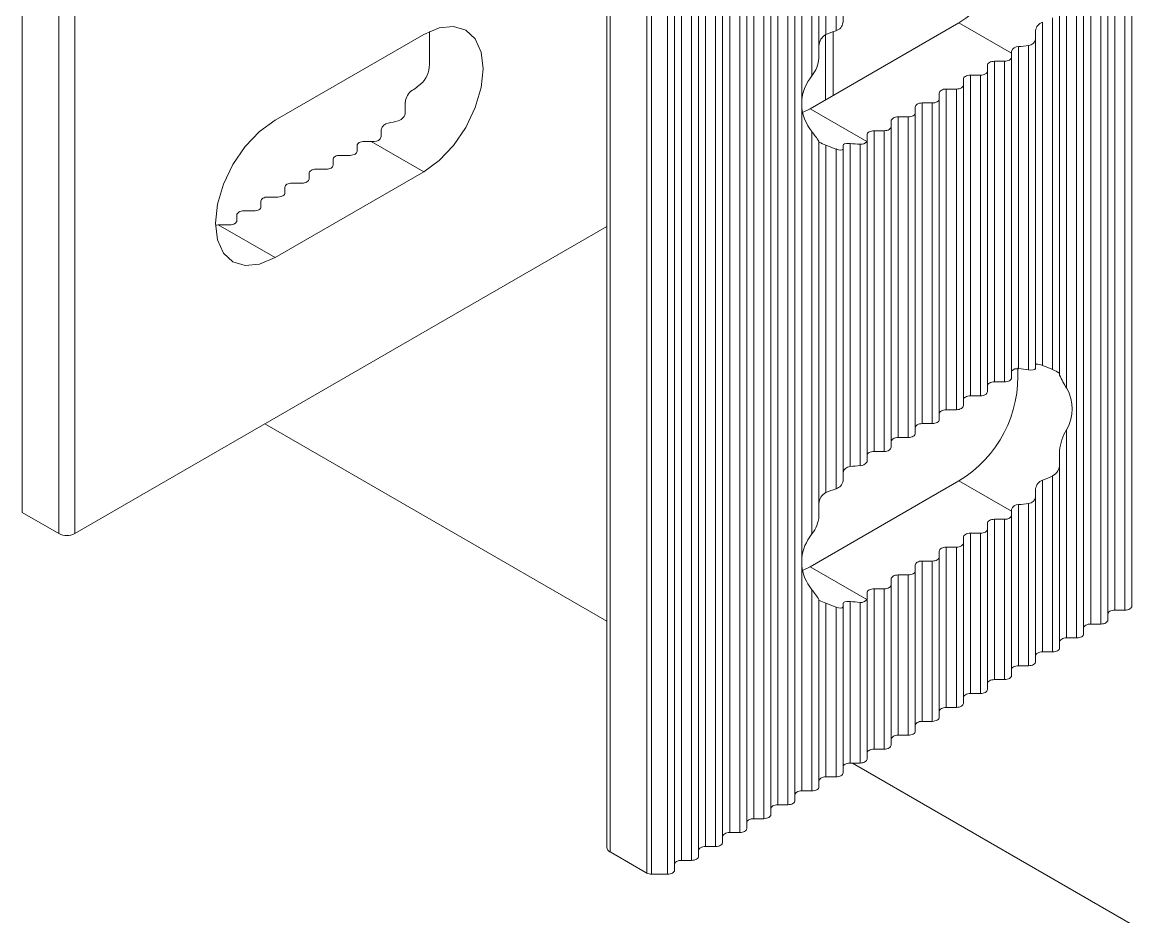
# Model space of a CAD drawing. Header units: millimetres. Extents: x 39 to 459, y 26 to 647.
# Drawn here: x 89.219 to 90.406, y 253.904 to 254.861 of the extents above; entities that cross this region are included whole.
import ezdxf

# ---------------------------------------------------------------- set-up
doc = ezdxf.new("R2010")
doc.units = ezdxf.units.MM
doc.layers.add('ANTET', color=7, linetype='Continuous')

# ---------------------------------------------------------------- blocks, each defined once
blk = doc.blocks.new('Griyaj Montajı')
at = {"color": 7, "linetype": 'Continuous', "lineweight": 15}
for p, q in [((11072.1736, 2147.0138), (11072.1736, 2146.034)), ((11072.2128, 2146.9912), (11072.2128, 2146.0113)), ((11072.2298, 2146.9912), (11072.2298, 2146.0113)), ((11073.3427, 2146.9093), (11073.3427, 2145.9295)), ((11073.3535, 2146.9093), (11073.3535, 2145.9295)), ((11073.361, 2146.9137), (11073.361, 2145.9338)), ((11073.3169, 2146.8945), (11073.3169, 2145.9146)), ((11073.3277, 2146.8945), (11073.3277, 2145.9146)), ((11073.3352, 2146.8988), (11073.3352, 2145.9189)), ((11073.3019, 2146.8796), (11073.3019, 2145.8997)), ((11073.3094, 2146.8839), (11073.3094, 2145.9041)), ((11073.0336, 2146.7309), (11073.0336, 2146.5451)), ((11073.0444, 2146.7309), (11073.0444, 2146.5492)), ((11073.0519, 2146.7352), (11073.0519, 2146.5579)), ((11073.0079, 2146.716), (11073.0079, 2146.4753)), ((11073.0186, 2146.716), (11073.0186, 2146.5009)), ((11073.0261, 2146.7204), (11073.0261, 2146.5199)), ((11072.9821, 2146.7012), (11072.9821, 2145.7213)), ((11072.9929, 2146.7012), (11072.9929, 2145.7213)), ((11073.0004, 2146.7055), (11073.0004, 2145.7256)), ((11072.9746, 2146.6906), (11072.9746, 2145.7108)), ((11072.9563, 2146.6863), (11072.9563, 2145.7064)), ((11072.9671, 2146.6863), (11072.9671, 2145.7064)), ((11072.9306, 2146.6714), (11072.9306, 2145.6916)), ((11072.9413, 2146.6714), (11072.9413, 2145.6916)), ((11072.9488, 2146.6757), (11072.9488, 2145.6959)), ((11072.799, 2146.6556), (11072.799, 2145.6758)), ((11072.9048, 2146.6565), (11072.9048, 2145.6767)), ((11072.9156, 2146.6565), (11072.9156, 2145.6767)), ((11072.9231, 2146.6609), (11072.9231, 2145.681)), ((11072.8026, 2146.6507), (11072.8026, 2145.6709)), ((11072.8791, 2146.6417), (11072.8791, 2145.6618)), ((11072.8898, 2146.6417), (11072.8898, 2145.6618)), ((11072.8973, 2146.646), (11072.8973, 2145.6662)), ((11072.8716, 2146.6311), (11072.8716, 2145.6513)), ((11072.8418, 2146.6281), (11072.8418, 2145.6482)), ((11072.8471, 2146.6268), (11072.8471, 2145.647)), ((11072.8641, 2146.6268), (11072.8641, 2145.647)), ((11073.2912, 2146.6125), (11073.2912, 2146.1668)), ((11073.2837, 2146.5756), (11073.2837, 2146.1827)), ((11073.2654, 2146.5583), (11073.2654, 2146.1913)), ((11073.2762, 2146.5629), (11073.2762, 2146.1867)), ((11073.1759, 2146.5576), (11073.0168, 2146.4658)), ((11073.2322, 2146.5251), (11073.1759, 2146.5576)), ((11072.6032, 2146.5453), (11072.4441, 2146.4535)), ((11073.2579, 2146.5403), (11073.2579, 2146.1882)), ((11073.2322, 2146.5251), (11073.2322, 2146.5209)), ((11073.2397, 2146.5322), (11073.2397, 2146.1877)), ((11073.2504, 2146.5333), (11073.2504, 2146.1865)), ((11073.2064, 2146.5122), (11073.2064, 2146.506)), ((11073.2247, 2146.5165), (11073.2139, 2146.5165)), ((11073.2139, 2146.5165), (11073.2139, 2146.1736)), ((11073.2247, 2146.5165), (11073.2247, 2146.1736)), ((11073.2322, 2146.5209), (11073.2322, 2146.1779)), ((11073.1989, 2146.5017), (11073.1882, 2146.5017)), ((11073.1882, 2146.5017), (11073.1882, 2146.1587)), ((11073.1989, 2146.5017), (11073.1989, 2146.1587)), ((11073.2064, 2146.506), (11073.2064, 2146.163)), ((11073.1807, 2146.4973), (11073.1807, 2146.4911)), ((11073.1807, 2146.4911), (11073.1807, 2146.1482)), ((11073.1549, 2146.4825), (11073.1549, 2146.4762)), ((11073.1549, 2146.4762), (11073.1549, 2146.1333)), ((11073.1732, 2146.4868), (11073.1624, 2146.4868)), ((11073.1624, 2146.4868), (11073.1624, 2146.1438)), ((11073.1732, 2146.4868), (11073.1732, 2146.1438)), ((11073.0079, 2146.4668), (11073.0079, 2145.9854)), ((11073.0168, 2146.4658), (11073.0087, 2146.4617)), ((11073.0775, 2146.4307), (11073.0168, 2146.4658)), ((11073.1291, 2146.4676), (11073.1291, 2146.4614)), ((11073.1474, 2146.4719), (11073.1366, 2146.4719)), ((11073.1366, 2146.4719), (11073.1366, 2146.129)), ((11073.1474, 2146.4719), (11073.1474, 2146.129)), ((11073.1034, 2146.4527), (11073.1034, 2146.4465)), ((11073.1216, 2146.457), (11073.1109, 2146.457)), ((11073.1109, 2146.457), (11073.1109, 2146.1141)), ((11073.1216, 2146.457), (11073.1216, 2146.1141)), ((11073.1291, 2146.4614), (11073.1291, 2146.1184)), ((11073.0186, 2146.4412), (11073.0186, 2146.011)), ((11073.0959, 2146.4422), (11073.0851, 2146.4422)), ((11073.0851, 2146.4422), (11073.0851, 2146.0992)), ((11073.0959, 2146.4422), (11073.0959, 2146.0992)), ((11073.1034, 2146.4465), (11073.1034, 2146.1036)), ((11072.5469, 2146.4308), (11072.5395, 2146.4308)), ((11072.5469, 2146.4308), (11072.6032, 2146.3983)), ((11073.0261, 2146.4309), (11073.0261, 2146.0299)), ((11073.0594, 2146.4286), (11073.0594, 2146.083)), ((11073.0701, 2146.4277), (11073.0701, 2146.084)), ((11073.0776, 2146.4379), (11073.0776, 2146.4316)), ((11073.0776, 2146.4316), (11073.0776, 2146.0887)), ((11072.5245, 2146.4159), (11072.5137, 2146.4159)), ((11072.532, 2146.4265), (11072.532, 2146.4203)), ((11073.0336, 2146.4268), (11073.0336, 2146.0551)), ((11073.0444, 2146.4227), (11073.0444, 2146.0593)), ((11073.0519, 2146.4226), (11073.0519, 2146.068)), ((11072.5062, 2146.4116), (11072.5062, 2146.4054)), ((11072.6032, 2146.3983), (11072.4441, 2146.3065)), ((11072.4805, 2146.3967), (11072.4805, 2146.3905)), ((11072.4987, 2146.4011), (11072.488, 2146.4011)), ((11072.4547, 2146.3819), (11072.4547, 2146.3757)), ((11072.473, 2146.3862), (11072.4622, 2146.3862)), ((11072.4472, 2146.3713), (11072.4365, 2146.3713)), ((11072.4215, 2146.3565), (11072.4107, 2146.3565)), ((11072.429, 2146.367), (11072.429, 2146.3608)), ((11072.4032, 2146.3521), (11072.4032, 2146.3459)), ((11072.799, 2146.3399), (11072.2298, 2146.0113)), ((11072.3834, 2146.3415), (11072.4441, 2146.3065)), ((11072.3957, 2146.3416), (11072.3849, 2146.3416)), ((11073.2837, 2146.1807), (11073.2837, 2146.1827)), ((11073.2247, 2146.1736), (11073.2139, 2146.1736)), ((11073.1989, 2146.1587), (11073.1882, 2146.1587)), ((11073.1732, 2146.1438), (11073.1624, 2146.1438)), ((11072.4333, 2146.1288), (11072.799, 2145.9177)), ((11073.1474, 2146.129), (11073.1366, 2146.129)), ((11073.2912, 2146.1226), (11073.2912, 2145.8997)), ((11073.1216, 2146.1141), (11073.1109, 2146.1141)), ((11073.0959, 2146.0992), (11073.0851, 2146.0992)), ((11073.2837, 2146.0857), (11073.2837, 2146.1)), ((11073.2837, 2146.0857), (11073.2837, 2145.8892)), ((11073.2762, 2146.073), (11073.2762, 2145.8849)), ((11073.1759, 2146.0677), (11073.0168, 2145.9758)), ((11073.2322, 2146.0352), (11073.1759, 2146.0677)), ((11073.2654, 2146.0684), (11073.2654, 2145.8849)), ((11073.2579, 2146.0504), (11073.2579, 2145.8743)), ((11073.2397, 2146.0422), (11073.2397, 2145.87)), ((11073.2504, 2146.0434), (11073.2504, 2145.87)), ((11072.2128, 2146.0113), (11072.1736, 2146.034)), ((11073.2247, 2146.0266), (11073.2139, 2146.0266)), ((11073.2139, 2146.0266), (11073.2139, 2145.8551)), ((11073.2247, 2146.0266), (11073.2247, 2145.8551)), ((11073.2322, 2146.0352), (11073.2322, 2146.0309)), ((11073.2322, 2146.0309), (11073.2322, 2145.8595)), ((11073.2064, 2146.0223), (11073.2064, 2146.0161)), ((11073.2064, 2146.0161), (11073.2064, 2145.8446)), ((11073.1807, 2146.0074), (11073.1807, 2146.0012)), ((11073.1807, 2146.0012), (11073.1807, 2145.8297)), ((11073.1989, 2146.0117), (11073.1882, 2146.0117)), ((11073.1882, 2146.0117), (11073.1882, 2145.8403)), ((11073.1989, 2146.0117), (11073.1989, 2145.8403)), ((11073.1549, 2145.9925), (11073.1549, 2145.9863)), ((11073.1732, 2145.9969), (11073.1624, 2145.9969)), ((11073.1624, 2145.9969), (11073.1624, 2145.8254)), ((11073.1732, 2145.9969), (11073.1732, 2145.8254)), ((11073.0079, 2145.9769), (11073.0079, 2145.7362)), ((11073.1291, 2145.9777), (11073.1291, 2145.9715)), ((11073.1474, 2145.982), (11073.1366, 2145.982)), ((11073.1366, 2145.982), (11073.1366, 2145.8105)), ((11073.1474, 2145.982), (11073.1474, 2145.8105)), ((11073.1549, 2145.9863), (11073.1549, 2145.8149)), ((11073.0087, 2145.9718), (11073.0168, 2145.9758)), ((11073.0775, 2145.9408), (11073.0168, 2145.9758)), ((11073.1216, 2145.9671), (11073.1109, 2145.9671)), ((11073.1109, 2145.9671), (11073.1109, 2145.7957)), ((11073.1216, 2145.9671), (11073.1216, 2145.7957)), ((11073.1291, 2145.9715), (11073.1291, 2145.8)), ((11073.1034, 2145.9628), (11073.1034, 2145.9566)), ((11073.1034, 2145.9566), (11073.1034, 2145.7851)), ((11073.0186, 2145.9513), (11073.0186, 2145.7362)), ((11073.0261, 2145.941), (11073.0261, 2145.7405)), ((11073.0776, 2145.9479), (11073.0776, 2145.9417)), ((11073.0776, 2145.9417), (11073.0776, 2145.7702)), ((11073.0959, 2145.9523), (11073.0851, 2145.9523)), ((11073.0851, 2145.9523), (11073.0851, 2145.7808)), ((11073.0959, 2145.9523), (11073.0959, 2145.7808)), ((11073.0336, 2145.9369), (11073.0336, 2145.751)), ((11073.0444, 2145.9328), (11073.0444, 2145.751)), ((11073.0519, 2145.9327), (11073.0519, 2145.7554)), ((11073.0594, 2145.9387), (11073.0594, 2145.7659)), ((11073.0701, 2145.9378), (11073.0701, 2145.7659)), ((11073.3427, 2145.9295), (11073.3535, 2145.9295)), ((11073.3169, 2145.9146), (11073.3277, 2145.9146)), ((11073.2912, 2145.8997), (11073.3019, 2145.8997)), ((11073.2654, 2145.8849), (11073.2762, 2145.8849)), ((11073.2397, 2145.87), (11073.2504, 2145.87)), ((11073.2139, 2145.8551), (11073.2247, 2145.8551)), ((11073.1882, 2145.8403), (11073.1989, 2145.8403)), ((11073.1624, 2145.8254), (11073.1732, 2145.8254)), ((11073.1366, 2145.8105), (11073.1474, 2145.8105)), ((11073.1109, 2145.7957), (11073.1216, 2145.7957)), ((11073.0851, 2145.7808), (11073.0959, 2145.7808)), ((11073.0594, 2145.7659), (11073.0701, 2145.7659)), ((11073.062, 2145.7659), (11080.9452, 2141.215)), ((11073.0336, 2145.751), (11073.0444, 2145.751)), ((11073.0079, 2145.7362), (11073.0186, 2145.7362)), ((11072.9821, 2145.7213), (11072.9929, 2145.7213)), ((11072.9563, 2145.7064), (11072.9671, 2145.7064)), ((11072.9306, 2145.6916), (11072.9413, 2145.6916)), ((11072.8026, 2145.6709), (11072.8418, 2145.6482)), ((11072.9048, 2145.6767), (11072.9156, 2145.6767)), ((11072.8791, 2145.6618), (11072.8898, 2145.6618)), ((11072.8471, 2145.647), (11072.8641, 2145.647))]:
    blk.add_line(p, q, dxfattribs=at)
at = {"color": 8, "linetype": 'Continuous', "lineweight": 15}
for p, q in [((11073.0415, 2146.5482), (11073.0415, 2146.48)), ((11073.0331, 2146.5452), (11073.0331, 2146.4751))]:
    blk.add_line(p, q, dxfattribs=at)
at = {"color": 7, "linetype": 'Continuous', "lineweight": 15, "flags": 128}
for points in [[(11072.6032, 2146.3983), (11072.6196, 2146.4103), (11072.635, 2146.4265), (11072.6482, 2146.4458), (11072.6583, 2146.4669), (11072.6646, 2146.4883), (11072.6668, 2146.5086), (11072.6646, 2146.5263), (11072.6583, 2146.5404), (11072.6482, 2146.5498), (11072.635, 2146.5538), (11072.6196, 2146.5523), (11072.6032, 2146.5453)], [(11072.6093, 2146.5163), (11072.6093, 2146.5339), (11072.6093, 2146.5485)], [(11073.2579, 2146.5491), (11073.2579, 2146.5461), (11073.2579, 2146.5432), (11073.2579, 2146.5403)], [(11073.0261, 2146.5332), (11073.0266, 2146.5366), (11073.0282, 2146.5401), (11073.0311, 2146.5435), (11073.0336, 2146.5451), (11073.0336, 2146.5451)], [(11073.2322, 2146.5271), (11073.2322, 2146.5261), (11073.2322, 2146.5251)], [(11073.2139, 2146.5165), (11073.2125, 2146.5164), (11073.211, 2146.5162), (11073.2098, 2146.5158), (11073.2086, 2146.5153), (11073.2077, 2146.5146), (11073.207, 2146.5139), (11073.2066, 2146.513), (11073.2064, 2146.5122)], [(11073.2322, 2146.5209), (11073.232, 2146.52), (11073.2316, 2146.5192), (11073.2309, 2146.5185), (11073.23, 2146.5178), (11073.2288, 2146.5173), (11073.2275, 2146.5169), (11073.2261, 2146.5166), (11073.2247, 2146.5165)], [(11073.1882, 2146.5017), (11073.1867, 2146.5016), (11073.1853, 2146.5013), (11073.184, 2146.5009), (11073.1829, 2146.5004), (11073.1819, 2146.4997), (11073.1812, 2146.499), (11073.1808, 2146.4982), (11073.1807, 2146.4973)], [(11073.2064, 2146.506), (11073.2063, 2146.5051), (11073.2058, 2146.5043), (11073.2052, 2146.5036), (11073.2042, 2146.5029), (11073.2031, 2146.5024), (11073.2018, 2146.502), (11073.2004, 2146.5017), (11073.1989, 2146.5017)], [(11073.1807, 2146.4911), (11073.1805, 2146.4903), (11073.1801, 2146.4895), (11073.1794, 2146.4887), (11073.1785, 2146.4881), (11073.1773, 2146.4875), (11073.176, 2146.4871), (11073.1746, 2146.4869), (11073.1732, 2146.4868)], [(11073.0079, 2146.4668), (11073.0077, 2146.4733), (11073.0079, 2146.4753)], [(11073.1549, 2146.4762), (11073.1548, 2146.4754), (11073.1543, 2146.4746), (11073.1536, 2146.4738), (11073.1527, 2146.4732), (11073.1516, 2146.4726), (11073.1503, 2146.4722), (11073.1489, 2146.472), (11073.1474, 2146.4719)], [(11073.1624, 2146.4868), (11073.1609, 2146.4867), (11073.1595, 2146.4865), (11073.1582, 2146.4861), (11073.1571, 2146.4855), (11073.1562, 2146.4849), (11073.1555, 2146.4841), (11073.155, 2146.4833), (11073.1549, 2146.4825)], [(11072.5835, 2146.4621), (11072.5835, 2146.4656), (11072.5835, 2146.4692), (11072.5835, 2146.4729)], [(11073.1366, 2146.4719), (11073.1352, 2146.4718), (11073.1338, 2146.4716), (11073.1325, 2146.4712), (11073.1313, 2146.4707), (11073.1304, 2146.47), (11073.1297, 2146.4692), (11073.1293, 2146.4684), (11073.1291, 2146.4676)], [(11072.4441, 2146.4535), (11072.4276, 2146.4414), (11072.4122, 2146.4252), (11072.3991, 2146.406), (11072.3889, 2146.3849), (11072.3826, 2146.3635), (11072.3804, 2146.3432), (11072.3826, 2146.3255), (11072.3889, 2146.3114), (11072.3991, 2146.302), (11072.4122, 2146.298), (11072.4276, 2146.2995), (11072.4441, 2146.3065)], [(11073.1109, 2146.457), (11073.1094, 2146.457), (11073.108, 2146.4567), (11073.1067, 2146.4563), (11073.1056, 2146.4558), (11073.1047, 2146.4551), (11073.104, 2146.4544), (11073.1035, 2146.4536), (11073.1034, 2146.4527)], [(11073.1291, 2146.4614), (11073.129, 2146.4605), (11073.1286, 2146.4597), (11073.1279, 2146.459), (11073.127, 2146.4583), (11073.1258, 2146.4578), (11073.1245, 2146.4574), (11073.1231, 2146.4571), (11073.1216, 2146.457)], [(11072.5577, 2146.4359), (11072.5577, 2146.4383), (11072.5577, 2146.4408), (11072.5577, 2146.4433)], [(11073.0851, 2146.4422), (11073.0837, 2146.4421), (11073.0823, 2146.4419), (11073.081, 2146.4415), (11073.0798, 2146.4409), (11073.0789, 2146.4403), (11073.0782, 2146.4395), (11073.0778, 2146.4387), (11073.0776, 2146.4379)], [(11073.1034, 2146.4465), (11073.1032, 2146.4457), (11073.1028, 2146.4449), (11073.1021, 2146.4441), (11073.1012, 2146.4434), (11073.1001, 2146.4429), (11073.0988, 2146.4425), (11073.0974, 2146.4423), (11073.0959, 2146.4422)], [(11072.5395, 2146.4308), (11072.538, 2146.4307), (11072.5366, 2146.4305), (11072.5353, 2146.4301), (11072.5342, 2146.4295), (11072.5333, 2146.4289), (11072.5326, 2146.4281), (11072.5321, 2146.4273), (11072.532, 2146.4265)], [(11073.0594, 2146.4286), (11073.0578, 2146.4287), (11073.0555, 2146.4286), (11073.0536, 2146.4282), (11073.0523, 2146.4275), (11073.0519, 2146.4265)], [(11072.5137, 2146.4159), (11072.5123, 2146.4159), (11072.5109, 2146.4156), (11072.5096, 2146.4152), (11072.5084, 2146.4147), (11072.5075, 2146.414), (11072.5068, 2146.4133), (11072.5064, 2146.4125), (11072.5062, 2146.4116)], [(11072.532, 2146.4203), (11072.5318, 2146.4194), (11072.5314, 2146.4186), (11072.5307, 2146.4179), (11072.5298, 2146.4172), (11072.5287, 2146.4167), (11072.5274, 2146.4163), (11072.526, 2146.416), (11072.5245, 2146.4159)], [(11073.0519, 2146.4226), (11073.0518, 2146.4223), (11073.051, 2146.4217), (11073.0495, 2146.4216), (11073.0472, 2146.4219), (11073.0444, 2146.4227)], [(11073.0519, 2146.4265), (11073.0519, 2146.4251), (11073.0519, 2146.4238), (11073.0519, 2146.4226)], [(11072.5062, 2146.4054), (11072.5061, 2146.4046), (11072.5057, 2146.4037), (11072.505, 2146.403), (11072.504, 2146.4023), (11072.5029, 2146.4018), (11072.5016, 2146.4014), (11072.5002, 2146.4012), (11072.4987, 2146.4011)], [(11072.488, 2146.4011), (11072.4865, 2146.401), (11072.4851, 2146.4007), (11072.4838, 2146.4003), (11072.4827, 2146.3998), (11072.4817, 2146.3991), (11072.481, 2146.3984), (11072.4806, 2146.3976), (11072.4805, 2146.3967)], [(11072.4622, 2146.3862), (11072.4608, 2146.3861), (11072.4593, 2146.3859), (11072.4581, 2146.3855), (11072.4569, 2146.3849), (11072.456, 2146.3843), (11072.4553, 2146.3835), (11072.4549, 2146.3827), (11072.4547, 2146.3819)], [(11072.4805, 2146.3905), (11072.4803, 2146.3897), (11072.4799, 2146.3889), (11072.4792, 2146.3881), (11072.4783, 2146.3875), (11072.4771, 2146.3869), (11072.4758, 2146.3865), (11072.4744, 2146.3863), (11072.473, 2146.3862)], [(11072.4365, 2146.3713), (11072.435, 2146.3713), (11072.4336, 2146.371), (11072.4323, 2146.3706), (11072.4312, 2146.3701), (11072.4302, 2146.3694), (11072.4295, 2146.3687), (11072.4291, 2146.3678), (11072.429, 2146.367)], [(11072.4547, 2146.3757), (11072.4546, 2146.3748), (11072.4541, 2146.374), (11072.4535, 2146.3733), (11072.4525, 2146.3726), (11072.4514, 2146.3721), (11072.4501, 2146.3717), (11072.4487, 2146.3714), (11072.4472, 2146.3713)], [(11072.4107, 2146.3565), (11072.4092, 2146.3564), (11072.4078, 2146.3561), (11072.4065, 2146.3557), (11072.4054, 2146.3552), (11072.4045, 2146.3545), (11072.4038, 2146.3538), (11072.4033, 2146.353), (11072.4032, 2146.3521)], [(11072.429, 2146.3608), (11072.4288, 2146.3599), (11072.4284, 2146.3591), (11072.4277, 2146.3584), (11072.4268, 2146.3577), (11072.4256, 2146.3572), (11072.4243, 2146.3568), (11072.4229, 2146.3565), (11072.4215, 2146.3565)], [(11072.4032, 2146.3459), (11072.4031, 2146.3451), (11072.4026, 2146.3443), (11072.4019, 2146.3435), (11072.401, 2146.3429), (11072.3999, 2146.3423), (11072.3986, 2146.3419), (11072.3972, 2146.3417), (11072.3957, 2146.3416)], [(11072.3805, 2146.3407), (11072.3816, 2146.3412), (11072.3834, 2146.3415)], [(11073.2654, 2146.1913), (11073.2648, 2146.1915), (11073.2625, 2146.1922), (11073.2602, 2146.1926), (11073.2585, 2146.1925), (11073.2579, 2146.1918), (11073.2579, 2146.1918)], [(11073.2397, 2146.1877), (11073.2381, 2146.1877), (11073.2357, 2146.1874), (11073.2338, 2146.1866), (11073.2326, 2146.1855), (11073.2322, 2146.1841)], [(11073.2579, 2146.1882), (11073.2578, 2146.1878), (11073.257, 2146.187), (11073.2553, 2146.1865), (11073.253, 2146.1863), (11073.2505, 2146.1865), (11073.2504, 2146.1865)], [(11073.2139, 2146.1736), (11073.2125, 2146.1735), (11073.211, 2146.1733), (11073.2098, 2146.1729), (11073.2086, 2146.1723), (11073.2077, 2146.1717), (11073.207, 2146.1709), (11073.2066, 2146.1701), (11073.2064, 2146.1693)], [(11073.2322, 2146.1779), (11073.232, 2146.1771), (11073.2316, 2146.1763), (11073.2309, 2146.1755), (11073.23, 2146.1748), (11073.2288, 2146.1743), (11073.2275, 2146.1739), (11073.2261, 2146.1737), (11073.2247, 2146.1736)], [(11073.1882, 2146.1587), (11073.1867, 2146.1586), (11073.1853, 2146.1584), (11073.184, 2146.158), (11073.1829, 2146.1574), (11073.1819, 2146.1568), (11073.1812, 2146.156), (11073.1808, 2146.1552), (11073.1807, 2146.1544)], [(11073.2064, 2146.163), (11073.2063, 2146.1622), (11073.2058, 2146.1614), (11073.2052, 2146.1606), (11073.2042, 2146.16), (11073.2031, 2146.1594), (11073.2018, 2146.159), (11073.2004, 2146.1588), (11073.1989, 2146.1587)], [(11073.1624, 2146.1438), (11073.1609, 2146.1438), (11073.1595, 2146.1435), (11073.1582, 2146.1431), (11073.1571, 2146.1426), (11073.1562, 2146.1419), (11073.1555, 2146.1412), (11073.155, 2146.1404), (11073.1549, 2146.1395)], [(11073.1807, 2146.1482), (11073.1805, 2146.1473), (11073.1801, 2146.1465), (11073.1794, 2146.1458), (11073.1785, 2146.1451), (11073.1773, 2146.1446), (11073.176, 2146.1442), (11073.1746, 2146.1439), (11073.1732, 2146.1438)], [(11073.1549, 2146.1333), (11073.1548, 2146.1325), (11073.1543, 2146.1316), (11073.1536, 2146.1309), (11073.1527, 2146.1302), (11073.1516, 2146.1297), (11073.1503, 2146.1293), (11073.1489, 2146.1291), (11073.1474, 2146.129)], [(11073.1366, 2146.129), (11073.1352, 2146.1289), (11073.1338, 2146.1286), (11073.1325, 2146.1282), (11073.1313, 2146.1277), (11073.1304, 2146.127), (11073.1297, 2146.1263), (11073.1293, 2146.1255), (11073.1291, 2146.1246)], [(11073.1109, 2146.1141), (11073.1094, 2146.114), (11073.108, 2146.1138), (11073.1067, 2146.1134), (11073.1056, 2146.1128), (11073.1047, 2146.1122), (11073.104, 2146.1114), (11073.1035, 2146.1106), (11073.1034, 2146.1098)], [(11073.1291, 2146.1184), (11073.129, 2146.1176), (11073.1286, 2146.1168), (11073.1279, 2146.116), (11073.127, 2146.1154), (11073.1258, 2146.1148), (11073.1245, 2146.1144), (11073.1231, 2146.1142), (11073.1216, 2146.1141)], [(11073.0851, 2146.0992), (11073.0837, 2146.0992), (11073.0823, 2146.0989), (11073.081, 2146.0985), (11073.0798, 2146.098), (11073.0789, 2146.0973), (11073.0782, 2146.0966), (11073.0778, 2146.0957), (11073.0776, 2146.0949)], [(11073.1034, 2146.1036), (11073.1032, 2146.1027), (11073.1028, 2146.1019), (11073.1021, 2146.1012), (11073.1012, 2146.1005), (11073.1001, 2146.1), (11073.0988, 2146.0996), (11073.0974, 2146.0993), (11073.0959, 2146.0992)], [(11073.2579, 2146.0504), (11073.2579, 2146.0533), (11073.2579, 2146.0562), (11073.2579, 2146.0592)], [(11073.2322, 2146.0352), (11073.2322, 2146.0362), (11073.2322, 2146.0372)], [(11073.2139, 2146.0266), (11073.2125, 2146.0265), (11073.211, 2146.0263), (11073.2098, 2146.0259), (11073.2086, 2146.0253), (11073.2077, 2146.0247), (11073.207, 2146.0239), (11073.2066, 2146.0231), (11073.2064, 2146.0223)], [(11073.2322, 2146.0309), (11073.232, 2146.0301), (11073.2316, 2146.0293), (11073.2309, 2146.0285), (11073.23, 2146.0279), (11073.2288, 2146.0273), (11073.2275, 2146.0269), (11073.2261, 2146.0267), (11073.2247, 2146.0266)], [(11073.2064, 2146.0161), (11073.2063, 2146.0152), (11073.2058, 2146.0144), (11073.2052, 2146.0137), (11073.2042, 2146.013), (11073.2031, 2146.0125), (11073.2018, 2146.0121), (11073.2004, 2146.0118), (11073.1989, 2146.0117)], [(11073.1807, 2146.0012), (11073.1805, 2146.0003), (11073.1801, 2145.9995), (11073.1794, 2145.9988), (11073.1785, 2145.9981), (11073.1773, 2145.9976), (11073.176, 2145.9972), (11073.1746, 2145.9969), (11073.1732, 2145.9969)], [(11073.1882, 2146.0117), (11073.1867, 2146.0117), (11073.1853, 2146.0114), (11073.184, 2146.011), (11073.1829, 2146.0105), (11073.1819, 2146.0098), (11073.1812, 2146.0091), (11073.1808, 2146.0082), (11073.1807, 2146.0074)], [(11073.1624, 2145.9969), (11073.1609, 2145.9968), (11073.1595, 2145.9965), (11073.1582, 2145.9961), (11073.1571, 2145.9956), (11073.1562, 2145.9949), (11073.1555, 2145.9942), (11073.155, 2145.9934), (11073.1549, 2145.9925)], [(11073.0079, 2145.9854), (11073.0078, 2145.9843), (11073.0079, 2145.9769)], [(11073.1366, 2145.982), (11073.1352, 2145.9819), (11073.1338, 2145.9817), (11073.1325, 2145.9813), (11073.1313, 2145.9807), (11073.1304, 2145.9801), (11073.1297, 2145.9793), (11073.1293, 2145.9785), (11073.1291, 2145.9777)], [(11073.1549, 2145.9863), (11073.1548, 2145.9855), (11073.1543, 2145.9847), (11073.1536, 2145.9839), (11073.1527, 2145.9833), (11073.1516, 2145.9827), (11073.1503, 2145.9823), (11073.1489, 2145.9821), (11073.1474, 2145.982)], [(11073.1109, 2145.9671), (11073.1094, 2145.967), (11073.108, 2145.9668), (11073.1067, 2145.9664), (11073.1056, 2145.9659), (11073.1047, 2145.9652), (11073.104, 2145.9645), (11073.1035, 2145.9636), (11073.1034, 2145.9628)], [(11073.1291, 2145.9715), (11073.129, 2145.9706), (11073.1286, 2145.9698), (11073.1279, 2145.969), (11073.127, 2145.9684), (11073.1258, 2145.9679), (11073.1245, 2145.9675), (11073.1231, 2145.9672), (11073.1216, 2145.9671)], [(11073.1034, 2145.9566), (11073.1032, 2145.9557), (11073.1028, 2145.9549), (11073.1021, 2145.9542), (11073.1012, 2145.9535), (11073.1001, 2145.953), (11073.0988, 2145.9526), (11073.0974, 2145.9523), (11073.0959, 2145.9523)], [(11073.0851, 2145.9523), (11073.0837, 2145.9522), (11073.0823, 2145.9519), (11073.081, 2145.9515), (11073.0798, 2145.951), (11073.0789, 2145.9503), (11073.0782, 2145.9496), (11073.0778, 2145.9488), (11073.0776, 2145.9479)], [(11073.0444, 2145.9328), (11073.0446, 2145.9327), (11073.0469, 2145.932), (11073.0492, 2145.9317), (11073.051, 2145.9318), (11073.0518, 2145.9325), (11073.0519, 2145.9327)], [(11073.0519, 2145.9366), (11073.0519, 2145.9368), (11073.0525, 2145.9377), (11073.054, 2145.9384), (11073.0561, 2145.9388), (11073.0586, 2145.9388), (11073.0594, 2145.9387)], [(11073.0519, 2145.9327), (11073.0519, 2145.9339), (11073.0519, 2145.9352), (11073.0519, 2145.9366)], [(11073.3352, 2145.9251), (11073.3354, 2145.926), (11073.3358, 2145.9268), (11073.3365, 2145.9276), (11073.3374, 2145.9282), (11073.3385, 2145.9287), (11073.3398, 2145.9291), (11073.3412, 2145.9294), (11073.3427, 2145.9295)], [(11073.3535, 2145.9295), (11073.3549, 2145.9296), (11073.3563, 2145.9298), (11073.3576, 2145.9302), (11073.3588, 2145.9307), (11073.3597, 2145.9314), (11073.3604, 2145.9322), (11073.3608, 2145.933), (11073.361, 2145.9338)], [(11073.3277, 2145.9146), (11073.3292, 2145.9147), (11073.3306, 2145.9149), (11073.3319, 2145.9153), (11073.333, 2145.9159), (11073.3339, 2145.9165), (11073.3346, 2145.9173), (11073.3351, 2145.9181), (11073.3352, 2145.9189)], [(11073.3094, 2145.9103), (11073.3096, 2145.9111), (11073.31, 2145.9119), (11073.3107, 2145.9127), (11073.3116, 2145.9133), (11073.3128, 2145.9139), (11073.3141, 2145.9143), (11073.3155, 2145.9145), (11073.3169, 2145.9146)], [(11073.2837, 2145.8954), (11073.2838, 2145.8963), (11073.2843, 2145.8971), (11073.285, 2145.8978), (11073.2859, 2145.8985), (11073.287, 2145.899), (11073.2883, 2145.8994), (11073.2897, 2145.8997), (11073.2912, 2145.8997)], [(11073.3019, 2145.8997), (11073.3034, 2145.8998), (11073.3048, 2145.9001), (11073.3061, 2145.9005), (11073.3073, 2145.901), (11073.3082, 2145.9017), (11073.3089, 2145.9024), (11073.3093, 2145.9032), (11073.3094, 2145.9041)], [(11073.2579, 2145.8805), (11073.2581, 2145.8814), (11073.2585, 2145.8822), (11073.2592, 2145.8829), (11073.2601, 2145.8836), (11073.2613, 2145.8841), (11073.2626, 2145.8845), (11073.264, 2145.8848), (11073.2654, 2145.8849)], [(11073.2762, 2145.8849), (11073.2777, 2145.885), (11073.2791, 2145.8852), (11073.2804, 2145.8856), (11073.2815, 2145.8861), (11073.2824, 2145.8868), (11073.2831, 2145.8875), (11073.2835, 2145.8884), (11073.2837, 2145.8892)], [(11073.2322, 2145.8657), (11073.2323, 2145.8665), (11073.2327, 2145.8673), (11073.2334, 2145.8681), (11073.2344, 2145.8687), (11073.2355, 2145.8693), (11073.2368, 2145.8697), (11073.2382, 2145.8699), (11073.2397, 2145.87)], [(11073.2504, 2145.87), (11073.2519, 2145.8701), (11073.2533, 2145.8703), (11073.2546, 2145.8707), (11073.2557, 2145.8713), (11073.2567, 2145.8719), (11073.2574, 2145.8727), (11073.2578, 2145.8735), (11073.2579, 2145.8743)], [(11073.2247, 2145.8551), (11073.2261, 2145.8552), (11073.2275, 2145.8555), (11073.2288, 2145.8559), (11073.23, 2145.8564), (11073.2309, 2145.8571), (11073.2316, 2145.8578), (11073.232, 2145.8586), (11073.2322, 2145.8595)], [(11073.2064, 2145.8508), (11073.2066, 2145.8516), (11073.207, 2145.8525), (11073.2077, 2145.8532), (11073.2086, 2145.8539), (11073.2098, 2145.8544), (11073.211, 2145.8548), (11073.2125, 2145.855), (11073.2139, 2145.8551)], [(11073.1807, 2145.8359), (11073.1808, 2145.8368), (11073.1812, 2145.8376), (11073.1819, 2145.8383), (11073.1829, 2145.839), (11073.184, 2145.8395), (11073.1853, 2145.8399), (11073.1867, 2145.8402), (11073.1882, 2145.8403)], [(11073.1989, 2145.8403), (11073.2004, 2145.8403), (11073.2018, 2145.8406), (11073.2031, 2145.841), (11073.2042, 2145.8415), (11073.2052, 2145.8422), (11073.2058, 2145.8429), (11073.2063, 2145.8437), (11073.2064, 2145.8446)], [(11073.1549, 2145.8211), (11073.155, 2145.8219), (11073.1555, 2145.8227), (11073.1562, 2145.8235), (11073.1571, 2145.8241), (11073.1582, 2145.8247), (11073.1595, 2145.8251), (11073.1609, 2145.8253), (11073.1624, 2145.8254)], [(11073.1732, 2145.8254), (11073.1746, 2145.8255), (11073.176, 2145.8257), (11073.1773, 2145.8261), (11073.1785, 2145.8267), (11073.1794, 2145.8273), (11073.1801, 2145.8281), (11073.1805, 2145.8289), (11073.1807, 2145.8297)], [(11073.1291, 2145.8062), (11073.1293, 2145.807), (11073.1297, 2145.8078), (11073.1304, 2145.8086), (11073.1313, 2145.8093), (11073.1325, 2145.8098), (11073.1338, 2145.8102), (11073.1352, 2145.8104), (11073.1366, 2145.8105)], [(11073.1474, 2145.8105), (11073.1489, 2145.8106), (11073.1503, 2145.8109), (11073.1516, 2145.8113), (11073.1527, 2145.8118), (11073.1536, 2145.8124), (11073.1543, 2145.8132), (11073.1548, 2145.814), (11073.1549, 2145.8149)], [(11073.1216, 2145.7957), (11073.1231, 2145.7957), (11073.1245, 2145.796), (11073.1258, 2145.7964), (11073.127, 2145.7969), (11073.1279, 2145.7976), (11073.1286, 2145.7983), (11073.129, 2145.7991), (11073.1291, 2145.8)], [(11073.1034, 2145.7913), (11073.1035, 2145.7922), (11073.104, 2145.793), (11073.1047, 2145.7937), (11073.1056, 2145.7944), (11073.1067, 2145.7949), (11073.108, 2145.7953), (11073.1094, 2145.7956), (11073.1109, 2145.7957)], [(11073.0776, 2145.7765), (11073.0778, 2145.7773), (11073.0782, 2145.7781), (11073.0789, 2145.7789), (11073.0798, 2145.7795), (11073.081, 2145.7801), (11073.0823, 2145.7805), (11073.0837, 2145.7807), (11073.0851, 2145.7808)], [(11073.0959, 2145.7808), (11073.0974, 2145.7809), (11073.0988, 2145.7811), (11073.1001, 2145.7815), (11073.1012, 2145.7821), (11073.1021, 2145.7827), (11073.1028, 2145.7835), (11073.1032, 2145.7843), (11073.1034, 2145.7851)], [(11073.0519, 2145.7616), (11073.052, 2145.7624), (11073.0524, 2145.7632), (11073.0531, 2145.764), (11073.0541, 2145.7646), (11073.0552, 2145.7652), (11073.0565, 2145.7656), (11073.0579, 2145.7658), (11073.0594, 2145.7659)], [(11073.0701, 2145.7659), (11073.0716, 2145.766), (11073.073, 2145.7662), (11073.0743, 2145.7666), (11073.0754, 2145.7672), (11073.0764, 2145.7678), (11073.0771, 2145.7686), (11073.0775, 2145.7694), (11073.0776, 2145.7702)], [(11073.0261, 2145.7467), (11073.0263, 2145.7476), (11073.0267, 2145.7484), (11073.0274, 2145.7491), (11073.0283, 2145.7498), (11073.0295, 2145.7503), (11073.0307, 2145.7507), (11073.0322, 2145.751), (11073.0336, 2145.751)], [(11073.0444, 2145.751), (11073.0458, 2145.7511), (11073.0472, 2145.7514), (11073.0485, 2145.7518), (11073.0497, 2145.7523), (11073.0506, 2145.753), (11073.0513, 2145.7537), (11073.0517, 2145.7545), (11073.0519, 2145.7554)], [(11073.0186, 2145.7362), (11073.0201, 2145.7363), (11073.0215, 2145.7365), (11073.0228, 2145.7369), (11073.0239, 2145.7374), (11073.0249, 2145.7381), (11073.0255, 2145.7388), (11073.026, 2145.7397), (11073.0261, 2145.7405)], [(11073.0004, 2145.7318), (11073.0005, 2145.7327), (11073.0009, 2145.7335), (11073.0016, 2145.7343), (11073.0026, 2145.7349), (11073.0037, 2145.7354), (11073.005, 2145.7358), (11073.0064, 2145.7361), (11073.0079, 2145.7362)], [(11072.9746, 2145.717), (11072.9747, 2145.7178), (11072.9752, 2145.7186), (11072.9759, 2145.7194), (11072.9768, 2145.72), (11072.9779, 2145.7206), (11072.9792, 2145.721), (11072.9806, 2145.7212), (11072.9821, 2145.7213)], [(11072.9929, 2145.7213), (11072.9943, 2145.7214), (11072.9957, 2145.7216), (11072.997, 2145.722), (11072.9982, 2145.7226), (11072.9991, 2145.7232), (11072.9998, 2145.724), (11073.0002, 2145.7248), (11073.0004, 2145.7256)], [(11072.9488, 2145.7021), (11072.949, 2145.703), (11072.9494, 2145.7038), (11072.9501, 2145.7045), (11072.951, 2145.7052), (11072.9522, 2145.7057), (11072.9535, 2145.7061), (11072.9549, 2145.7064), (11072.9563, 2145.7064)], [(11072.9671, 2145.7064), (11072.9686, 2145.7065), (11072.97, 2145.7068), (11072.9713, 2145.7072), (11072.9724, 2145.7077), (11072.9733, 2145.7084), (11072.974, 2145.7091), (11072.9745, 2145.7099), (11072.9746, 2145.7108)], [(11072.9231, 2145.6872), (11072.9232, 2145.6881), (11072.9237, 2145.6889), (11072.9244, 2145.6896), (11072.9253, 2145.6903), (11072.9264, 2145.6908), (11072.9277, 2145.6912), (11072.9291, 2145.6915), (11072.9306, 2145.6916)], [(11072.9413, 2145.6916), (11072.9428, 2145.6917), (11072.9442, 2145.6919), (11072.9455, 2145.6923), (11072.9466, 2145.6928), (11072.9476, 2145.6935), (11072.9483, 2145.6942), (11072.9487, 2145.6951), (11072.9488, 2145.6959)], [(11072.9156, 2145.6767), (11072.9171, 2145.6768), (11072.9185, 2145.677), (11072.9198, 2145.6774), (11072.9209, 2145.678), (11072.9218, 2145.6786), (11072.9225, 2145.6794), (11072.9229, 2145.6802), (11072.9231, 2145.681)], [(11072.8973, 2145.6724), (11072.8975, 2145.6732), (11072.8979, 2145.674), (11072.8986, 2145.6748), (11072.8995, 2145.6754), (11072.9007, 2145.676), (11072.902, 2145.6764), (11072.9034, 2145.6766), (11072.9048, 2145.6767)], [(11072.8716, 2145.6575), (11072.8717, 2145.6583), (11072.8721, 2145.6592), (11072.8728, 2145.6599), (11072.8738, 2145.6606), (11072.8749, 2145.6611), (11072.8762, 2145.6615), (11072.8776, 2145.6617), (11072.8791, 2145.6618)], [(11072.8898, 2145.6618), (11072.8913, 2145.6619), (11072.8927, 2145.6622), (11072.894, 2145.6626), (11072.8951, 2145.6631), (11072.8961, 2145.6638), (11072.8968, 2145.6645), (11072.8972, 2145.6653), (11072.8973, 2145.6662)], [(11072.8641, 2145.647), (11072.8655, 2145.647), (11072.8669, 2145.6473), (11072.8682, 2145.6477), (11072.8694, 2145.6482), (11072.8703, 2145.6489), (11072.871, 2145.6496), (11072.8714, 2145.6504), (11072.8716, 2145.6513)]]:
    blk.add_lwpolyline(points, dxfattribs=at)
at = {"color": 7, "linetype": 'Continuous', "lineweight": 15}
for centre, radius, start, end in [((11073.1055, 2146.6711), 0.1336, 301.8145, 2.9514), ((11073.2688, 2146.548), 0.0109, 107.8312, 173.8663), ((11073.0415, 2146.5592), 0.0104, 285.8184, 352.7031), ((11073.2499, 2146.5415), 0.00816, 274.0281, 351.5109), ((11073.2391, 2146.5249), 0.0073, 85.7434, 162.4187), ((11072.579, 2146.5138), 0.0304, 318.5885, 4.6541), ((11072.9904, 2146.523), 0.0358, 321.896, 354.9613), ((11072.6003, 2146.4715), 0.0168, 123.4146, 175.445), ((11072.5735, 2146.4626), 0.01, 284.5894, 357.1081), ((11072.5662, 2146.4417), 0.00858, 96.2248, 169.3142), ((11072.9273, 2146.3669), 0.1177, 32.9337, 39.1432), ((11072.5512, 2146.4375), 0.00671, 261.6625, 346.4996), ((11071.8219, 2143.5694), 3.1037, 67.0198, 67.1701), ((11073.0713, 2146.4353), 0.00765, 261.1772, 323.6867), ((11073.075, 2146.4316), 0.0026, 339.6421, 359.8342), ((11072.3849, 2146.3288), 0.0128, 89.9747, 96.9604), ((11073.1079, 2146.1799), 0.1312, 301.2293, 3.7659), ((11073.265, 2146.1569), 0.0318, 54.0041, 69.4052), ((11073.4079, 2146.2387), 0.1371, 205.0138, 211.626), ((11073.3368, 2146.0949), 0.0534, 148.7508, 174.4918), ((11073.0701, 2146.0929), 0.00894, 270.0225, 325.1675), ((11073.075, 2146.0887), 0.0026, 339.6421, 359.8342), ((11073.2692, 2146.0856), 0.0144, 298.7383, 0.1213), ((11073.0595, 2146.0753), 0.00771, 90.9253, 171.3284), ((11073.0415, 2146.0693), 0.0105, 285.9774, 352.5631), ((11073.2688, 2146.058), 0.0109, 107.8468, 173.8507), ((11073.0392, 2146.0433), 0.0131, 115.1781, 180.0535), ((11073.25, 2146.0514), 0.00797, 272.9215, 352.6174), ((11073.2391, 2146.035), 0.00729, 85.7009, 162.4611), ((11072.9906, 2146.033), 0.0357, 321.8198, 355.0314), ((11072.2213, 2146.0277), 0.0184, 242.6118, 297.3906), ((11072.9195, 2145.8713), 0.1273, 33.1689, 38.908), ((11073.0715, 2145.9448), 0.00717, 258.8095, 326.0544), ((11073.075, 2145.9417), 0.0026, 339.6421, 359.8342), ((11073.1024, 2146.1102), 0.1865, 245.863, 248.3647), ((11072.805, 2145.6764), 0.00603, 185.6782, 245.6322), ((11072.8469, 2145.6578), 0.0108, 241.971, 271.1422)]:
    blk.add_arc(centre, radius, start, end, dxfattribs=at)
for centre, start_param, end_param in [((11073.1092, 2146.4859), 2.104928, 2.206336), ((11073.2213, 2146.6049), 4.857186, 4.943243), ((11073.1349, 2146.4711), 2.723418, 3.084132), ((11072.4954, 2146.534), 5.562567, 5.702188), ((11073.1349, 2146.4711), 3.199054, 3.559767), ((11072.5211, 2146.5192), 5.066397, 5.158187), ((11072.5469, 2146.5043), 4.712389, 4.738832), ((11073.0834, 2146.5008), 4.522374, 4.607843), ((11073.1092, 2146.4859), 4.07685, 4.178257), ((11073.1956, 2146.1298), 0.884668, 0.989594), ((11073.2213, 2146.115), 1.339942, 1.426), ((11073.1698, 2146.1447), 5.977919, 6.588452), ((11073.0834, 2146.0109), 1.675343, 1.760812), ((11073.1956, 2146.1298), 5.293591, 5.398518), ((11073.1092, 2145.996), 2.104928, 2.206336), ((11073.2213, 2146.115), 4.857186, 4.943243), ((11073.1349, 2145.9811), 2.723418, 3.084132), ((11073.1349, 2145.9811), 3.199054, 3.559767), ((11073.1092, 2145.996), 4.07685, 4.178257), ((11073.0834, 2146.0109), 4.522374, 4.607843)]:
    blk.add_ellipse(centre, major_axis=(0.1273, 0), ratio=0.577382, start_param=start_param, end_param=end_param, dxfattribs=at)

msp = doc.modelspace()

# ---------------------------------------------------------------- block references
at = {"layer": 'ANTET', "color": 0}
msp.add_blockref('Griyaj Montajı', (-10982.9547, -1891.697), dxfattribs=at)

doc.saveas('drawing.dxf')
